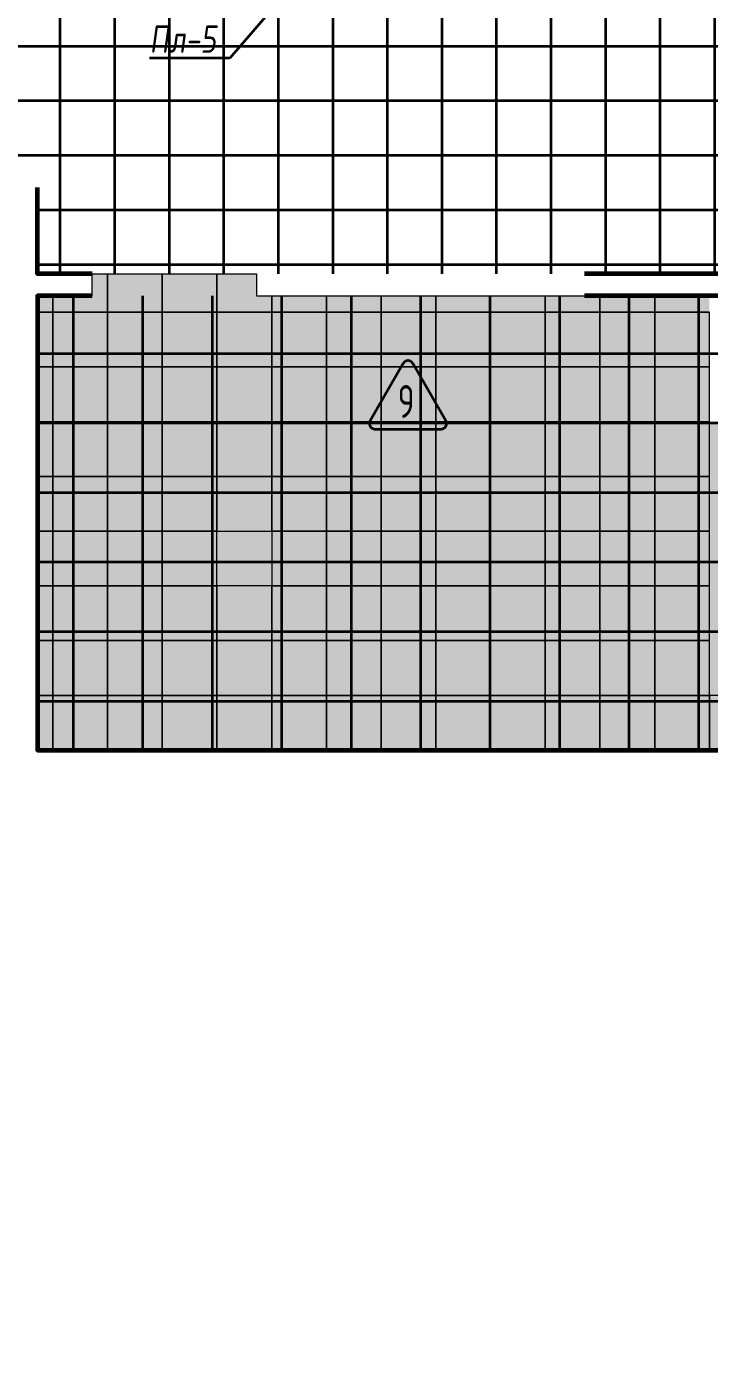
# Model space of a CAD drawing. Header units: millimetres. Extents: x -510890 to 418982, y -118257 to 141350.
# Drawn here: x 219031 to 225271, y -65192 to -53037 of the extents above; entities that cross this region are included whole.
import ezdxf
from ezdxf import colors
from ezdxf.entities.mleader import LeaderData, LeaderLine
from ezdxf.enums import TextEntityAlignment as Align
from ezdxf.math import Vec2, Vec3

# ---------------------------------------------------------------- set-up
doc = ezdxf.new("R2010")
doc.units = ezdxf.units.MM
doc.layers.add('АР_Площадь контур', color=220, linetype='Continuous', lineweight=35, plot=False)
doc.styles.add('ISOCPEUR', font='isocpeur.ttf', dxfattribs={"height": 800})
doc.styles.add('Архитект', font='isocpeur.ttf', dxfattribs={"width": 0.8, "oblique": 8})
pattern_1 = [(90, (2999.9, -126491.3), (-498.475, 0), []), (180, (2999.9, -126491.3), (-6e-14, -498.475), [])]

msp = doc.modelspace()

# ---------------------------------------------------------------- hatches: boundary and pattern name
at = {"layer": 'АР_Площадь контур', "true_color": 0x000000, "transparency": 33554687}
h = msp.add_hatch(dxfattribs=at)
h.set_pattern_fill('ANSI37', color=18, scale=157, angle=45, style=0)
h.set_pattern_definition(pattern_1)
edge = h.paths.add_edge_path()
edge.add_line((244077.8, -51325.6), (232847.5, -51325.6))
edge.add_line((232847.5, -51325.6), (232847.1, -51325.3))
edge.add_line((232847.1, -51325.3), (231827.5, -51325.9))
edge.add_line((231827.5, -51325.9), (231827.5, -51325.6))
edge.add_line((231827.5, -51325.6), (228130.5, -51325.6))
edge.add_line((228130.5, -51325.6), (228130.5, -51625.6))
edge.add_line((228130.5, -51625.6), (229827.5, -51625.6))
edge.add_line((229827.5, -51625.6), (229827.5, -51327.6))
edge.add_line((229827.5, -51327.6), (231327.5, -51326.4))
edge.add_line((231327.5, -51326.4), (231327.5, -51625.6))
edge.add_line((231327.5, -51625.6), (233347.5, -51625.6))
edge.add_line((233347.5, -51625.6), (233347.5, -51326.6))
edge.add_line((233347.5, -51326.6), (234847.5, -51326.9))
edge.add_line((234847.5, -51326.9), (234847.5, -51625.6))
edge.add_line((234847.5, -51625.6), (236420.5, -51625.6))
edge.add_line((236420.5, -51625.6), (236420.5, -51325.9))
edge.add_line((236420.5, -51325.9), (238420.5, -51325.9))
edge.add_line((238420.5, -51325.9), (238420.5, -51625.6))
edge.add_line((238420.5, -51625.6), (240695.5, -51625.6))
edge.add_line((240695.5, -51625.6), (240695.5, -52346.8))
edge.add_line((240695.5, -52346.8), (245545.5, -52346.8))
edge.add_line((245545.5, -52346.8), (245545.5, -55295.6))
edge.add_line((245545.5, -55295.6), (234847.5, -55295.6))
edge.add_line((234847.5, -55295.6), (231827.5, -55295.6))
edge.add_line((231827.5, -55295.6), (231827.5, -55495.6))
edge.add_line((231827.5, -55495.6), (232847.5, -55495.6))
edge.add_line((232847.5, -55495.6), (232847.5, -55295.7))
edge.add_line((232847.5, -55295.7), (234847.5, -55295.7))
edge.add_line((234847.5, -55295.7), (234847.5, -55495.6))
edge.add_line((234847.5, -55495.6), (237628.9, -55495.6))
edge.add_line((237628.9, -55495.6), (237628.9, -59645.6))
edge.add_line((237628.9, -59645.6), (234367.5, -59645.6))
edge.add_line((234367.5, -59645.6), (234367.5, -59845.6))
edge.add_line((234367.5, -59845.6), (236610.2, -59845.6))
edge.add_line((236610.2, -59845.6), (236610.2, -60245.6))
edge.add_arc((232355.2, -59846.1), 4273.8, 334.32163, 354.63559, ccw=False)
edge.add_arc((232355.2, -59846.1), 4273.8, 314.00768, 334.32163, ccw=False)
edge.add_line((235324.4, -62920), (232867.5, -59845.6))
edge.add_line((232867.5, -59845.6), (232867.5, -59645.6))
edge.add_line((232867.5, -59645.6), (231843.5, -59645.6))
edge.add_line((231843.5, -59645.6), (231843.5, -59845.6))
edge.add_line((231843.5, -59845.6), (232867.5, -59845.6))
edge.add_line((232867.5, -59845.6), (235319.6, -62924.6))
edge.add_arc((232355.2, -59846.1), 4273.8, 225.9994, 313.91832, ccw=False)
edge.add_arc((232355.2, -59846.1), 4273.8, 185.36441, 225.9994, ccw=False)
edge.add_line((228100.1, -60245.6), (228100.1, -59845.6))
edge.add_line((228100.1, -59845.6), (230343.5, -59845.6))
edge.add_line((230343.5, -59845.6), (230343.5, -59645.6))
edge.add_line((230343.5, -59645.6), (227390.5, -59645.6))
edge.add_line((227390.5, -59645.6), (227390.5, -55495.6))
edge.add_line((227390.5, -55495.6), (229827.5, -55495.6))
edge.add_line((229827.5, -55495.6), (229827.5, -55295.6))
edge.add_line((229827.5, -55295.6), (219130.5, -55295.6))
edge.add_line((219130.5, -55295.6), (219130.5, -52346.8))
edge.add_line((219130.5, -52346.8), (223935.5, -52346.8))
edge.add_line((223935.5, -52346.8), (223935.5, -51625.6))
edge.add_line((223935.5, -51625.6), (226130.5, -51625.6))
edge.add_line((226130.5, -51625.6), (226130.5, -51325.6))
edge.add_line((226130.5, -51325.6), (220472.9, -51325.6))
edge.add_line((220472.9, -51325.6), (220472.9, -47911))
edge.add_line((220472.9, -47911), (227259.4, -47911))
edge.add_line((227259.4, -47911), (244078.1, -47911))
edge.add_line((244078.1, -47911), (244077.8, -51325.6))
h = msp.add_hatch(dxfattribs=at)
h.set_pattern_fill('ANSI37', color=18, scale=157, angle=45, style=0)
h.set_pattern_definition(pattern_1)
h.paths.add_polyline_path([(210190.5, -65035.6), (210810.5, -65035.6), (210810.5, -71185.6), (204380.6, -71185.8), (204380.6, -65035.6), (208790.5, -65035.6), (208790.5, -64735.6), (204560.5, -64735.6), (204560.5, -62515.6), (210835.5, -62515.6), (210835.5, -62735.6), (211035.5, -62735.6), (211035.5, -51445.6), (214875.5, -51445.6), (214875.5, -52583.1), (215175.5, -52583.1), (215175.5, -52246.8), (218930.5, -52246.8), (218930.5, -52808.2), (219130.5, -52808.2), (219130.5, -54508.2), (218930.5, -54508.2), (218930.5, -55295.6), (215175.5, -55295.6), (215175.5, -54583.1), (214975.5, -54583.1), (214975.5, -64835.6), (211035.5, -64835.6), (211035.5, -64235.6), (210835.5, -64235.6), (210835.5, -64735.6), (210190.5, -64735.6)])
at = {"layer": 'АР_Площадь контур', "lineweight": 5, "ltscale": 300, "transparency": 33554687}
h = msp.add_hatch(color=252, dxfattribs=at)
h.dxf.hatch_style = 1
h.paths.add_polyline_path([(219270.5, -55645.6), (218770.5, -55645.6)], flags=17)
h.paths.add_polyline_path([(219770.5, -56145.6), (219270.5, -56145.6), (219270.5, -56645.6), (219770.5, -56645.6)])
h.paths.add_polyline_path([(220270.5, -56145.6), (219770.5, -56145.6), (219770.5, -56645.6), (220270.5, -56645.6)])
h.paths.add_polyline_path([(220270.5, -56645.6), (219770.5, -56645.6)], flags=17)
h.paths.add_polyline_path([(220770.5, -56145.6), (220270.5, -56145.6), (220270.5, -57145.6), (220770.5, -57145.6)])
h.paths.add_polyline_path([(220770.5, -57145.6), (220270.5, -57145.6), (220270.5, -57645.6), (220770.5, -57645.6)])
h.paths.add_polyline_path([(221270.5, -57145.6), (220770.5, -57145.6), (220770.5, -57645.6), (221270.5, -57645.6)])
h.paths.add_polyline_path([(221270.5, -57645.6), (220770.5, -57645.6)], flags=17)
h.paths.add_polyline_path([(221770.5, -57145.6), (221270.5, -57145.6), (221270.5, -58145.6), (221770.5, -58145.6)])
h.paths.add_polyline_path([(221770.5, -58145.6), (221270.5, -58145.6), (221270.5, -58645.6), (221770.5, -58645.6)])
h.paths.add_polyline_path([(222270.5, -58145.6), (221770.5, -58145.6), (221770.5, -58645.6), (222270.5, -58645.6)])
h.paths.add_polyline_path([(222270.5, -58645.6), (221770.5, -58645.6)], flags=17)
h.paths.add_polyline_path([(222770.5, -58145.6), (222270.5, -58145.6), (222270.5, -59145.6), (222770.5, -59145.6)])
h.paths.add_polyline_path([(222770.5, -59145.6), (222270.5, -59145.6), (222270.5, -59645.6), (222770.5, -59645.6)])
h.paths.add_polyline_path([(223770.5, -59145.6), (222770.5, -59145.6), (222770.5, -59645.6), (223770.5, -59645.6)])
h.paths.add_polyline_path([(219770.5, -55295.6), (219630.5, -55295.6), (219630.5, -55495.6), (219270.5, -55495.6), (219270.5, -56145.6), (219770.5, -56145.6)])
h.paths.add_polyline_path([(219270.5, -55495.6), (219130.5, -55495.6), (219130.5, -55645.6), (219270.5, -55645.6)])
at = {"layer": 'АР_Площадь контур', "lineweight": 5, "ltscale": 300, "true_color": 0x828487, "transparency": 33554687}
h = msp.add_hatch(color=252, dxfattribs=at)
h.dxf.hatch_style = 1
h.paths.add_polyline_path([(220270.5, -55295.6), (219770.5, -55295.6), (219770.5, -55645.6), (220270.5, -55645.6)])
at = {"layer": 'АР_Площадь контур', "lineweight": 5, "ltscale": 300, "true_color": 0xb8b9bc, "transparency": 33554687}
h = msp.add_hatch(color=9, dxfattribs=at)
h.dxf.hatch_style = 1
h.paths.add_polyline_path([(220770.5, -55295.6), (220270.5, -55295.6), (220270.5, -55645.6), (220770.5, -55645.6)])
h = msp.add_hatch(color=9, dxfattribs=at)
h.dxf.hatch_style = 1
h.paths.add_polyline_path([(221270.5, -55495.6), (221130.5, -55495.6), (221130.5, -55295.6), (220770.5, -55295.6), (220770.5, -55645.6), (221270.5, -55645.6)])
at = {"layer": 'АР_Площадь контур', "true_color": 0x000000}
h = msp.add_hatch(dxfattribs=at)
h.set_pattern_fill('ANSI37', color=18, scale=200, angle=45)
h.set_pattern_definition([(90, (143893.06, -123332.46), (-635, 0), []), (180, (143893.06, -123332.46), (0, -635), [])])
h.paths.add_polyline_path([(227270.5, -59645.6), (219130.5, -59645.6), (219130.5, -57726.7), (219130.5, -57726.7), (219130.5, -57626.7), (219130.5, -57626.7), (219130.5, -55495.6), (227270.5, -55495.6)])
at = {"layer": 'АР_Площадь контур', "lineweight": 5, "ltscale": 300, "true_color": 0xb8b9bc, "transparency": 33554687}
h = msp.add_hatch(color=9, dxfattribs=at)
h.dxf.hatch_style = 1
h.paths.add_polyline_path([(221770.5, -55495.6), (221270.5, -55495.6), (221270.5, -56145.6), (221770.5, -56145.6)])
at = {"layer": 'АР_Площадь контур', "lineweight": 5, "ltscale": 300, "transparency": 33554687}
h = msp.add_hatch(color=252, dxfattribs=at)
h.dxf.hatch_style = 1
h.paths.add_polyline_path([(222270.5, -55495.6), (221770.5, -55495.6), (221770.5, -55645.6), (222270.5, -55645.6)])
at = {"layer": 'АР_Площадь контур', "lineweight": 5, "ltscale": 300, "true_color": 0x828487, "transparency": 33554687}
h = msp.add_hatch(color=252, dxfattribs=at)
h.dxf.hatch_style = 1
h.paths.add_polyline_path([(222770.4, -55495.6), (222270.4, -55495.6), (222270.4, -55645.6), (222770.4, -55645.6)])
h = msp.add_hatch(color=252, dxfattribs=at)
h.dxf.hatch_style = 1
h.paths.add_polyline_path([(223270.4, -55495.6), (222770.4, -55495.6), (222770.4, -55645.6), (223270.4, -55645.6)])
h = msp.add_hatch(color=252, dxfattribs=at)
h.dxf.hatch_style = 1
h.paths.add_polyline_path([(223770.4, -55495.6), (223270.4, -55495.6), (223270.4, -55645.6), (223770.4, -55645.6)])
at = {"layer": 'АР_Площадь контур', "lineweight": 5, "ltscale": 300, "true_color": 0xb8b9bc, "transparency": 33554687}
h = msp.add_hatch(color=9, dxfattribs=at)
h.dxf.hatch_style = 1
h.paths.add_polyline_path([(224270.5, -55495.6), (223770.5, -55495.6), (223770.5, -55645.6), (224270.5, -55645.6)])
at = {"layer": 'АР_Площадь контур', "lineweight": 5, "ltscale": 300, "transparency": 33554687}
h = msp.add_hatch(color=252, dxfattribs=at)
h.dxf.hatch_style = 1
h.paths.add_polyline_path([(224770.5, -55495.6), (224270.5, -55495.6), (224270.5, -55645.6), (224770.5, -55645.6)])
h = msp.add_hatch(color=252, dxfattribs=at)
h.dxf.hatch_style = 1
h.paths.add_polyline_path([(225270.5, -55495.6), (224770.5, -55495.6), (224770.5, -55645.6), (225270.5, -55645.6)])
at = {"layer": 'АР_Площадь контур', "lineweight": 5, "ltscale": 300, "true_color": 0xb8b9bc, "transparency": 33554687}
h = msp.add_hatch(color=9, dxfattribs=at)
h.dxf.hatch_style = 1
h.paths.add_polyline_path([(222270.5, -59145.6), (221770.5, -59145.6), (221770.5, -59645.6), (222270.5, -59645.6)])
h.paths.add_polyline_path([(222270.5, -58645.6), (221770.5, -58645.6), (221770.5, -59145.6), (222270.5, -59145.6)])
h.paths.add_polyline_path([(221770.5, -58645.6), (221270.5, -58645.6), (221270.5, -59145.6), (221770.5, -59145.6)])
h.paths.add_polyline_path([(221270.5, -58645.6), (220770.5, -58645.6), (220770.5, -59145.6), (221270.5, -59145.6)])
h.paths.add_polyline_path([(221270.5, -58145.6), (220770.5, -58145.6), (220770.5, -58645.6), (221270.5, -58645.6)])
h.paths.add_polyline_path([(221270.5, -57645.6), (220770.5, -57645.6), (220770.5, -58145.6), (221270.5, -58145.6)])
h.paths.add_polyline_path([(220770.5, -57645.6), (220270.5, -57645.6), (220270.5, -58145.6), (220770.5, -58145.6)])
h.paths.add_polyline_path([(220270.5, -57645.6), (219770.5, -57645.6), (219770.5, -58145.6), (220270.5, -58145.6)])
h.paths.add_polyline_path([(220270.5, -57145.6), (219770.5, -57145.6), (219770.5, -57645.6), (220270.5, -57645.6)])
h.paths.add_polyline_path([(220270.5, -56645.6), (219770.5, -56645.6), (219770.5, -57145.6), (220270.5, -57145.6)])
h.paths.add_polyline_path([(219770.5, -56645.6), (219270.5, -56645.6), (219270.5, -57145.6), (219770.5, -57145.6)])
h.paths.add_polyline_path([(219130.5, -55645.6), (219130.5, -56145.6), (219270.5, -56145.6), (219270.5, -55645.6)])
h.paths.add_polyline_path([(219130.5, -56145.6), (219130.5, -56645.6), (219270.5, -56645.6), (219270.5, -56145.6)])
h.paths.add_polyline_path([(219130.5, -56645.6), (219130.5, -57145.6), (219270.5, -57145.6), (219270.5, -56645.6)])
at = {"layer": 'АР_Площадь контур', "lineweight": 5, "ltscale": 300, "true_color": 0x828487, "transparency": 33554687}
h = msp.add_hatch(color=252, dxfattribs=at)
h.dxf.hatch_style = 1
h.paths.add_polyline_path([(220270.5, -55645.6), (219770.5, -55645.6), (219770.5, -56145.6), (220270.5, -56145.6)])
h = msp.add_hatch(color=252, dxfattribs=at)
h.dxf.hatch_style = 1
h.paths.add_polyline_path([(220770.5, -55645.6), (220270.5, -55645.6), (220270.5, -56145.6), (220770.5, -56145.6)])
h = msp.add_hatch(color=252, dxfattribs=at)
h.dxf.hatch_style = 1
h.paths.add_polyline_path([(221270.5, -55645.6), (220770.5, -55645.6), (220770.5, -56145.6), (221270.5, -56145.6)])
at = {"layer": 'АР_Площадь контур', "lineweight": 5, "ltscale": 300, "transparency": 33554687}
h = msp.add_hatch(color=252, dxfattribs=at)
h.dxf.hatch_style = 1
h.paths.add_polyline_path([(222270.5, -55645.6), (221770.5, -55645.6), (221770.5, -56145.6), (222270.5, -56145.6)])
h = msp.add_hatch(color=252, dxfattribs=at)
h.dxf.hatch_style = 1
h.paths.add_polyline_path([(222770.5, -55645.6), (222270.5, -55645.6), (222270.5, -56145.6), (222770.5, -56145.6)])
h = msp.add_hatch(color=252, dxfattribs=at)
h.dxf.hatch_style = 1
h.paths.add_polyline_path([(223270.5, -55645.6), (222770.5, -55645.6), (222770.5, -56145.6), (223270.5, -56145.6)])
at = {"layer": 'АР_Площадь контур', "lineweight": 5, "ltscale": 300, "true_color": 0x828487, "transparency": 33554687}
h = msp.add_hatch(color=252, dxfattribs=at)
h.dxf.hatch_style = 1
h.paths.add_polyline_path([(223770.4, -55645.6), (223270.4, -55645.6), (223270.4, -56145.6), (223770.4, -56145.6)])
at = {"layer": 'АР_Площадь контур', "lineweight": 5, "ltscale": 300, "true_color": 0xb8b9bc, "transparency": 33554687}
h = msp.add_hatch(color=9, dxfattribs=at)
h.dxf.hatch_style = 1
h.paths.add_polyline_path([(224270.5, -55645.6), (223770.5, -55645.6), (223770.5, -56145.6), (224270.5, -56145.6)])
h = msp.add_hatch(color=9, dxfattribs=at)
h.dxf.hatch_style = 1
h.paths.add_polyline_path([(224770.5, -55645.6), (224270.5, -55645.6), (224270.5, -56145.6), (224770.5, -56145.6)])
h = msp.add_hatch(color=9, dxfattribs=at)
h.dxf.hatch_style = 1
h.paths.add_polyline_path([(227270.5, -58645.6), (226770.5, -58645.6), (226770.5, -59145.6), (227270.5, -59145.6)])
h.paths.add_polyline_path([(227270.5, -58145.6), (226770.5, -58145.6), (226770.5, -58645.6), (227270.5, -58645.6)])
h.paths.add_polyline_path([(227270.5, -57645.6), (226770.5, -57645.6), (226770.5, -58145.6), (227270.5, -58145.6)])
h.paths.add_polyline_path([(226770.5, -57645.6), (226270.5, -57645.6), (226270.5, -58145.6), (226770.5, -58145.6)])
h.paths.add_polyline_path([(226270.5, -57645.6), (225770.5, -57645.6), (225770.5, -58145.6), (226270.5, -58145.6)])
h.paths.add_polyline_path([(226270.5, -57145.6), (225770.5, -57145.6), (225770.5, -57645.6), (226270.5, -57645.6)])
h.paths.add_polyline_path([(226270.5, -56645.6), (225770.5, -56645.6), (225770.5, -57145.6), (226270.5, -57145.6)])
h.paths.add_polyline_path([(225770.5, -56645.6), (225270.5, -56645.6), (225270.5, -57145.6), (225770.5, -57145.6)])
h.paths.add_polyline_path([(225270.5, -56645.6), (224770.5, -56645.6), (224770.5, -57145.6), (225270.5, -57145.6)])
h.paths.add_polyline_path([(225270.5, -56145.6), (224770.5, -56145.6), (224770.5, -56645.6), (225270.5, -56645.6)])
h.paths.add_polyline_path([(225270.5, -55645.6), (224770.5, -55645.6), (224770.5, -56145.6), (225270.5, -56145.6)])
at = {"layer": 'АР_Площадь контур', "lineweight": 5, "ltscale": 300, "true_color": 0x828487, "transparency": 33554687}
h = msp.add_hatch(color=252, dxfattribs=at)
h.dxf.hatch_style = 1
h.paths.add_polyline_path([(221270.5, -56145.6), (220770.5, -56145.6), (220770.5, -56645.6), (221270.5, -56645.6)])
at = {"layer": 'АР_Площадь контур', "lineweight": 5, "ltscale": 300, "true_color": 0xb8b9bc, "transparency": 33554687}
h = msp.add_hatch(color=9, dxfattribs=at)
h.dxf.hatch_style = 1
h.paths.add_polyline_path([(221770.5, -56145.6), (221270.5, -56145.6), (221270.5, -56645.6), (221770.5, -56645.6)])
h = msp.add_hatch(color=9, dxfattribs=at)
h.dxf.hatch_style = 1
h.paths.add_polyline_path([(222270.5, -56145.6), (221770.5, -56145.6), (221770.5, -56645.6), (222270.5, -56645.6)])
h = msp.add_hatch(color=9, dxfattribs=at)
h.dxf.hatch_style = 1
h.paths.add_polyline_path([(222770.5, -56145.6), (222270.5, -56145.6), (222270.5, -57145.6), (222770.5, -57145.6)])
at = {"layer": 'АР_Площадь контур', "lineweight": 5, "ltscale": 300, "transparency": 33554687}
h = msp.add_hatch(color=252, dxfattribs=at)
h.dxf.hatch_style = 1
h.paths.add_polyline_path([(223270.5, -56145.6), (222770.5, -56145.6), (222770.5, -56645.6), (223270.5, -56645.6)])
at = {"layer": 'АР_Площадь контур', "lineweight": 5, "ltscale": 300, "true_color": 0x828487, "transparency": 33554687}
h = msp.add_hatch(color=252, dxfattribs=at)
h.dxf.hatch_style = 1
h.paths.add_polyline_path([(223770.4, -56145.6), (223270.4, -56145.6), (223270.4, -56645.6), (223770.4, -56645.6)])
h = msp.add_hatch(color=252, dxfattribs=at)
h.dxf.hatch_style = 1
h.paths.add_polyline_path([(224270.4, -56145.6), (223770.4, -56145.6), (223770.4, -56645.6), (224270.4, -56645.6)])
h = msp.add_hatch(color=252, dxfattribs=at)
h.dxf.hatch_style = 1
h.paths.add_polyline_path([(224770.4, -56145.6), (224270.4, -56145.6), (224270.4, -56645.6), (224770.4, -56645.6)])
h = msp.add_hatch(color=252, dxfattribs=at)
h.dxf.hatch_style = 1
h.paths.add_polyline_path([(221270.5, -56645.6), (220770.5, -56645.6), (220770.5, -57145.6), (221270.5, -57145.6)])
h = msp.add_hatch(color=252, dxfattribs=at)
h.dxf.hatch_style = 1
h.paths.add_polyline_path([(221770.5, -56645.6), (221270.5, -56645.6), (221270.5, -57145.6), (221770.5, -57145.6)])
h = msp.add_hatch(color=252, dxfattribs=at)
h.dxf.hatch_style = 1
h.paths.add_polyline_path([(222270.5, -56645.6), (221770.5, -56645.6), (221770.5, -57145.6), (222270.5, -57145.6)])
at = {"layer": 'АР_Площадь контур', "lineweight": 5, "ltscale": 300, "transparency": 33554687}
h = msp.add_hatch(color=252, dxfattribs=at)
h.dxf.hatch_style = 1
h.paths.add_polyline_path([(223270.5, -56645.6), (222770.5, -56645.6), (222770.5, -57145.6), (223270.5, -57145.6)])
h = msp.add_hatch(color=252, dxfattribs=at)
h.dxf.hatch_style = 1
h.paths.add_polyline_path([(223770.5, -56645.6), (223270.5, -56645.6), (223270.5, -57145.6), (223770.5, -57145.6)])
h = msp.add_hatch(color=252, dxfattribs=at)
h.dxf.hatch_style = 1
h.paths.add_polyline_path([(224270.5, -56645.6), (223770.5, -56645.6), (223770.5, -57145.6), (224270.5, -57145.6)])
at = {"layer": 'АР_Площадь контур', "lineweight": 5, "ltscale": 300, "true_color": 0x828487, "transparency": 33554687}
h = msp.add_hatch(color=252, dxfattribs=at)
h.dxf.hatch_style = 1
h.paths.add_polyline_path([(224770.4, -56645.6), (224270.4, -56645.6), (224270.4, -57145.6), (224770.4, -57145.6)])
at = {"layer": 'АР_Площадь контур', "lineweight": 5, "ltscale": 300, "transparency": 33554687}
h = msp.add_hatch(color=252, dxfattribs=at)
h.dxf.hatch_style = 1
h.paths.add_polyline_path([(217770.5, -57145.6), (217270.5, -57145.6)], flags=17)
h.paths.add_polyline_path([(218770.5, -58145.6), (218270.5, -58145.6)], flags=17)
h.paths.add_polyline_path([(219770.5, -58645.6), (219270.5, -58645.6), (219270.5, -59145.6), (219770.5, -59145.6)])
h.paths.add_polyline_path([(219770.5, -59145.6), (219270.5, -59145.6)], flags=17)
h.paths.add_polyline_path([(220270.5, -58645.6), (219770.5, -58645.6), (219770.5, -59645.6), (220270.5, -59645.6)])
h.paths.add_polyline_path([(220770.5, -60145.6), (220270.5, -60145.6)], flags=17)
h.paths.add_polyline_path([(219130.5, -57645.6), (219130.5, -58645.6), (219270.5, -58645.6), (219270.5, -57645.6)])
h.paths.add_polyline_path([(219130.5, -58645.6), (219130.5, -59145.6), (219270.5, -59145.6), (219270.5, -58645.6)])
at = {"layer": 'АР_Площадь контур', "lineweight": 5, "ltscale": 300, "true_color": 0x828487, "transparency": 33554687}
h = msp.add_hatch(color=252, dxfattribs=at)
h.dxf.hatch_style = 1
h.paths.add_polyline_path([(219270.5, -57645.6), (218770.5, -57645.6)])
h.paths.add_polyline_path([(219770.5, -57145.6), (219270.5, -57145.6), (219270.5, -58145.6), (219770.5, -58145.6)])
h.paths.add_polyline_path([(219770.5, -58145.6), (219270.5, -58145.6), (219270.5, -58645.6), (219770.5, -58645.6)])
h.paths.add_polyline_path([(220770.5, -58145.6), (219770.5, -58145.6), (219770.5, -58645.6), (220770.5, -58645.6)])
h.paths.add_polyline_path([(220270.5, -58645.6), (220270.5, -59145.6)], flags=17)
h.paths.add_polyline_path([(220770.5, -58698.1), (220770.5, -58645.6), (220434.4, -58645.6), (220270.5, -58645.6), (220270.5, -59145.6), (220770.5, -59145.6)])
h.paths.add_polyline_path([(220770.5, -59145.6), (220270.5, -59145.6), (220270.5, -59645.6), (220770.5, -59645.6)])
h.paths.add_polyline_path([(221770.5, -59145.6), (220770.5, -59145.6), (220770.5, -59645.6), (221770.5, -59645.6)])
h.paths.add_polyline_path([(219130.5, -57145.6), (219130.5, -57645.6), (219270.5, -57645.6), (219270.5, -57145.6)])
h = msp.add_hatch(color=252, dxfattribs=at)
h.dxf.hatch_style = 1
h.paths.add_polyline_path([(222270.5, -57145.6), (221770.5, -57145.6), (221770.5, -57645.6), (222270.5, -57645.6)])
at = {"layer": 'АР_Площадь контур', "lineweight": 5, "ltscale": 300, "true_color": 0xb8b9bc, "transparency": 33554687}
h = msp.add_hatch(color=9, dxfattribs=at)
h.dxf.hatch_style = 1
h.paths.add_polyline_path([(222770.5, -57145.6), (222270.5, -57145.6), (222270.5, -57645.6), (222770.5, -57645.6)])
h = msp.add_hatch(color=9, dxfattribs=at)
h.dxf.hatch_style = 1
h.paths.add_polyline_path([(223270.5, -57145.6), (222770.5, -57145.6), (222770.5, -57645.6), (223270.5, -57645.6)])
h = msp.add_hatch(color=9, dxfattribs=at)
h.dxf.hatch_style = 1
h.paths.add_polyline_path([(223770.5, -57145.6), (223270.5, -57145.6), (223270.5, -58145.6), (223770.5, -58145.6)])
at = {"layer": 'АР_Площадь контур', "lineweight": 5, "ltscale": 300, "transparency": 33554687}
h = msp.add_hatch(color=252, dxfattribs=at)
h.dxf.hatch_style = 1
h.paths.add_polyline_path([(223770.5, -57145.6), (223270.5, -57145.6)], flags=17)
h.paths.add_polyline_path([(224770.5, -58145.6), (224270.5, -58145.6)], flags=17)
h.paths.add_polyline_path([(225270.5, -57645.6), (224770.5, -57645.6), (224770.5, -58645.6), (225270.5, -58645.6)])
h.paths.add_polyline_path([(225270.5, -58645.6), (224770.5, -58645.6), (224770.5, -59145.6), (225270.5, -59145.6)])
h.paths.add_polyline_path([(225770.5, -58645.6), (225270.5, -58645.6), (225270.5, -59145.6), (225770.5, -59145.6)])
h.paths.add_polyline_path([(225770.5, -59145.6), (225270.5, -59145.6)], flags=17)
h.paths.add_polyline_path([(226270.5, -58645.6), (225770.5, -58645.6), (225770.5, -59645.6), (226270.5, -59645.6)])
h.paths.add_polyline_path([(226770.5, -60145.6), (226270.5, -60145.6)], flags=17)
h = msp.add_hatch(color=252, dxfattribs=at)
h.dxf.hatch_style = 1
h.paths.add_polyline_path([(224270.5, -57145.6), (223770.5, -57145.6), (223770.5, -57645.6), (224270.5, -57645.6)])
at = {"layer": 'АР_Площадь контур', "lineweight": 5, "ltscale": 300, "true_color": 0x828487, "transparency": 33554687}
h = msp.add_hatch(color=252, dxfattribs=at)
h.dxf.hatch_style = 1
h.paths.add_polyline_path([(224770.4, -57145.6), (224270.4, -57145.6), (224270.4, -57645.6), (224770.4, -57645.6)])
h = msp.add_hatch(color=252, dxfattribs=at)
h.dxf.hatch_style = 1
h.paths.add_polyline_path([(225270.5, -57645.6), (224770.5, -57645.6)])
h.paths.add_polyline_path([(225770.5, -57145.6), (225270.5, -57145.6), (225270.5, -58145.6), (225770.5, -58145.6)])
h.paths.add_polyline_path([(225770.5, -58145.6), (225270.5, -58145.6), (225270.5, -58645.6), (225770.5, -58645.6)])
h.paths.add_polyline_path([(226770.5, -58145.6), (225770.5, -58145.6), (225770.5, -58645.6), (226770.5, -58645.6)])
h.paths.add_polyline_path([(225270.5, -57145.6), (224770.5, -57145.6), (224770.5, -57645.6), (225270.5, -57645.6)])
h.paths.add_polyline_path([(226270.5, -58645.6), (226270.5, -59145.6)], flags=17)
h.paths.add_polyline_path([(226770.5, -58698.1), (226770.5, -58645.6), (226434.4, -58645.6), (226270.5, -58645.6), (226270.5, -59145.6), (226770.5, -59145.6)])
h.paths.add_polyline_path([(226770.5, -59145.6), (226270.5, -59145.6), (226270.5, -59645.6), (226770.5, -59645.6)])
h.paths.add_polyline_path([(227270.5, -59645.6), (227270.5, -59145.6), (226770.5, -59145.6), (226770.5, -59645.6)])
h = msp.add_hatch(color=252, dxfattribs=at)
h.dxf.hatch_style = 1
h.paths.add_polyline_path([(222270.5, -57645.6), (221770.5, -57645.6), (221770.5, -58145.6), (222270.5, -58145.6)])
h = msp.add_hatch(color=252, dxfattribs=at)
h.dxf.hatch_style = 1
h.paths.add_polyline_path([(222770.5, -57645.6), (222270.5, -57645.6), (222270.5, -58145.6), (222770.5, -58145.6)])
h = msp.add_hatch(color=252, dxfattribs=at)
h.dxf.hatch_style = 1
h.paths.add_polyline_path([(223270.5, -57645.6), (222770.5, -57645.6), (222770.5, -58145.6), (223270.5, -58145.6)])
at = {"layer": 'АР_Площадь контур', "lineweight": 5, "ltscale": 300, "transparency": 33554687}
h = msp.add_hatch(color=252, dxfattribs=at)
h.dxf.hatch_style = 1
h.paths.add_polyline_path([(224270.5, -57645.6), (223770.5, -57645.6), (223770.5, -58145.6), (224270.5, -58145.6)])
h = msp.add_hatch(color=252, dxfattribs=at)
h.dxf.hatch_style = 1
h.paths.add_polyline_path([(224770.5, -57645.6), (224270.5, -57645.6), (224270.5, -58145.6), (224770.5, -58145.6)])
at = {"layer": 'АР_Площадь контур', "lineweight": 5, "ltscale": 300, "true_color": 0x828487, "transparency": 33554687}
h = msp.add_hatch(color=252, dxfattribs=at)
h.dxf.hatch_style = 1
h.paths.add_polyline_path([(223270.5, -58145.6), (222770.5, -58145.6), (222770.5, -58645.6), (223270.5, -58645.6)])
at = {"layer": 'АР_Площадь контур', "lineweight": 5, "ltscale": 300, "true_color": 0xb8b9bc, "transparency": 33554687}
h = msp.add_hatch(color=9, dxfattribs=at)
h.dxf.hatch_style = 1
h.paths.add_polyline_path([(223770.5, -58145.6), (223270.5, -58145.6), (223270.5, -58645.6), (223770.5, -58645.6)])
h = msp.add_hatch(color=9, dxfattribs=at)
h.dxf.hatch_style = 1
h.paths.add_polyline_path([(224270.5, -58145.6), (223770.5, -58145.6), (223770.5, -58645.6), (224270.5, -58645.6)])
h = msp.add_hatch(color=9, dxfattribs=at)
h.dxf.hatch_style = 1
h.paths.add_polyline_path([(224770.5, -58145.6), (224270.5, -58145.6), (224270.5, -59145.6), (224770.5, -59145.6)])
at = {"layer": 'АР_Площадь контур', "lineweight": 5, "ltscale": 300, "true_color": 0x828487, "transparency": 33554687}
h = msp.add_hatch(color=252, dxfattribs=at)
h.dxf.hatch_style = 1
h.paths.add_polyline_path([(223270.5, -58645.6), (222770.5, -58645.6), (222770.5, -59145.6), (223270.5, -59145.6)])
h = msp.add_hatch(color=252, dxfattribs=at)
h.dxf.hatch_style = 1
h.paths.add_polyline_path([(223770.5, -58645.6), (223270.5, -58645.6), (223270.5, -59145.6), (223770.5, -59145.6)])
h = msp.add_hatch(color=252, dxfattribs=at)
h.dxf.hatch_style = 1
h.paths.add_polyline_path([(224270.5, -58645.6), (223770.5, -58645.6), (223770.5, -59145.6), (224270.5, -59145.6)])
at = {"layer": 'АР_Площадь контур', "lineweight": 5, "ltscale": 300, "true_color": 0xc7c8ca, "transparency": 33554687}
h = msp.add_hatch(color=9, dxfattribs=at)
h.dxf.hatch_style = 1
h.paths.add_polyline_path([(219130.5, -59145.6), (219130.5, -59645.6), (219170.2, -59645.6), (219770.5, -59645.6), (219770.5, -59145.6)])
at = {"layer": 'АР_Площадь контур', "lineweight": 5, "ltscale": 300, "true_color": 0x828487, "transparency": 33554687}
h = msp.add_hatch(color=252, dxfattribs=at)
h.dxf.hatch_style = 1
h.paths.add_polyline_path([(224270.5, -59145.6), (223770.5, -59145.6), (223770.5, -59645.6), (224270.5, -59645.6)])
at = {"layer": 'АР_Площадь контур', "lineweight": 5, "ltscale": 300, "true_color": 0xb8b9bc, "transparency": 33554687}
h = msp.add_hatch(color=9, dxfattribs=at)
h.dxf.hatch_style = 1
h.paths.add_polyline_path([(224770.5, -59145.6), (224270.5, -59145.6), (224270.5, -59645.6), (224770.5, -59645.6)])
at = {"layer": 'АР_Площадь контур', "lineweight": 5, "ltscale": 300, "true_color": 0xc7c8ca, "transparency": 33554687}
h = msp.add_hatch(color=9, dxfattribs=at)
h.dxf.hatch_style = 1
h.paths.add_polyline_path([(224770.3, -59645.5), (225170.2, -59645.6), (225770.5, -59645.6), (225770.5, -59145.6), (224770.5, -59145.6), (224770.5, -59296.9)])

# ---------------------------------------------------------------- linework, layer by layer
at = {"layer": 'АР_Площадь контур', "lineweight": 60}
for points in [[(219630.5, -55295.6), (219130.5, -55295.6), (219130.5, -54508.2)], [(219630.5, -55495.6), (219130.5, -55495.6), (219130.5, -59645.6), (227270.5, -59645.6), (227270.5, -55495.6), (224130.5, -55495.6)]]:
    msp.add_lwpolyline(points, dxfattribs=at)
at = {"layer": 'АР_Площадь контур', "lineweight": 5, "ltscale": 300}
msp.add_lwpolyline([(227270.5, -59645.6), (219130.5, -59645.6), (219130.5, -55495.6), (219630.5, -55495.6), (219630.5, -55295.6), (221130.5, -55295.6), (221130.5, -55495.6), (227270.5, -55495.6)], close=True, dxfattribs=at)
for points in [[(219770.5, -55645.6), (219770.5, -55295.6)], [(219770.5, -55295.6), (219770.5, -55645.6), (220270.5, -55645.6)], [(220270.5, -55645.6), (220270.5, -55295.6)], [(220270.5, -55295.6), (220270.5, -55645.6), (220770.5, -55645.6)], [(220770.5, -55645.6), (220770.5, -55295.6)], [(220770.5, -55295.6), (220770.5, -55645.6), (221270.5, -55645.6)], [(219270.5, -55645.6), (219270.5, -55495.6)], [(219270.5, -55495.6), (219270.5, -55645.6), (219770.5, -55645.6)], [(221270.5, -55645.6), (221270.5, -55495.6)], [(221270.5, -55495.6), (221270.5, -55645.6), (221770.5, -55645.6)], [(221770.5, -55645.6), (221770.5, -55495.6)], [(221770.5, -55495.6), (221770.5, -55645.6), (222270.5, -55645.6)], [(222270.5, -55645.6), (222270.5, -55495.6)], [(222270.5, -55495.6), (222270.5, -55645.6), (222770.5, -55645.6)], [(222770.5, -55645.6), (222770.5, -55495.6)], [(222770.5, -55495.6), (222770.5, -55645.6), (223270.5, -55645.6)], [(223270.5, -55645.6), (223270.5, -55495.6)], [(223270.5, -55495.6), (223270.5, -55645.6), (223770.5, -55645.6)], [(223770.5, -55645.6), (223770.5, -55495.6)], [(223770.5, -55495.6), (223770.5, -55645.6), (224270.5, -55645.6)], [(224270.5, -55645.6), (224270.5, -55495.6)], [(224270.5, -55495.6), (224270.5, -55645.6), (224770.5, -55645.6)], [(224770.5, -55645.6), (224770.5, -55495.6)], [(224770.5, -55495.6), (224770.5, -55645.6), (225270.5, -55645.6)], [(219270.5, -56145.6), (219270.5, -55645.6), (219130.5, -55645.6)], [(219130.5, -55645.6), (219270.5, -55645.6)], [(219770.5, -56145.6), (219770.5, -55645.6), (219270.5, -55645.6), (219270.5, -56145.6), (219770.5, -56145.6)], [(220270.5, -56145.6), (220270.5, -55645.6), (219770.5, -55645.6), (219770.5, -56145.6), (220270.5, -56145.6)], [(220770.5, -56145.6), (220770.5, -55645.6), (220270.5, -55645.6), (220270.5, -56145.6), (220770.5, -56145.6)], [(221270.5, -56145.6), (221270.5, -55645.6), (220770.5, -55645.6), (220770.5, -56145.6), (221270.5, -56145.6)], [(221770.5, -56145.6), (221770.5, -55645.6), (221270.5, -55645.6), (221270.5, -56145.6), (221770.5, -56145.6)], [(222270.5, -56145.6), (222270.5, -55645.6), (221770.5, -55645.6), (221770.5, -56145.6), (222270.5, -56145.6)], [(222770.5, -56145.6), (222770.5, -55645.6), (222270.5, -55645.6), (222270.5, -56145.6), (222770.5, -56145.6)], [(223270.5, -56145.6), (223270.5, -55645.6), (222770.5, -55645.6), (222770.5, -56145.6), (223270.5, -56145.6)], [(223770.5, -56145.6), (223770.5, -55645.6), (223270.5, -55645.6), (223270.5, -56145.6), (223770.5, -56145.6)], [(224270.5, -56145.6), (224270.5, -55645.6), (223770.5, -55645.6), (223770.5, -56145.6), (224270.5, -56145.6)], [(224770.5, -56145.6), (224770.5, -55645.6), (224270.5, -55645.6), (224270.5, -56145.6), (224770.5, -56145.6)], [(225270.5, -56145.6), (225270.5, -55645.6), (224770.5, -55645.6), (224770.5, -56145.6), (225270.5, -56145.6)], [(219270.5, -56645.6), (219270.5, -56145.6), (219130.5, -56145.6)], [(219130.5, -56145.6), (219270.5, -56145.6)], [(219770.5, -56645.6), (219770.5, -56145.6), (219270.5, -56145.6), (219270.5, -56645.6), (219770.5, -56645.6)], [(220270.5, -56645.6), (220270.5, -56145.6), (219770.5, -56145.6), (219770.5, -56645.6), (220270.5, -56645.6)], [(220770.5, -56645.6), (220770.5, -56145.6), (220270.5, -56145.6), (220270.5, -56645.6), (220770.5, -56645.6)], [(221270.5, -56645.6), (221270.5, -56145.6), (220770.5, -56145.6), (220770.5, -56645.6), (221270.5, -56645.6)], [(221770.5, -56645.6), (221770.5, -56145.6), (221270.5, -56145.6), (221270.5, -56645.6), (221770.5, -56645.6)], [(222270.5, -56645.6), (222270.5, -56145.6), (221770.5, -56145.6), (221770.5, -56645.6), (222270.5, -56645.6)], [(222770.5, -56645.6), (222770.5, -56145.6), (222270.5, -56145.6), (222270.5, -56645.6), (222770.5, -56645.6)], [(223270.5, -56645.6), (223270.5, -56145.6), (222770.5, -56145.6), (222770.5, -56645.6), (223270.5, -56645.6)], [(223770.5, -56645.6), (223770.5, -56145.6), (223270.5, -56145.6), (223270.5, -56645.6), (223770.5, -56645.6)], [(224270.5, -56645.6), (224270.5, -56145.6), (223770.5, -56145.6), (223770.5, -56645.6), (224270.5, -56645.6)], [(224770.5, -56645.6), (224770.5, -56145.6), (224270.5, -56145.6), (224270.5, -56645.6), (224770.5, -56645.6)], [(225270.5, -56645.6), (225270.5, -56145.6), (224770.5, -56145.6), (224770.5, -56645.6), (225270.5, -56645.6)], [(219270.5, -57145.6), (219270.5, -56645.6), (219130.5, -56645.6)], [(219130.5, -56645.6), (219270.5, -56645.6)], [(219770.5, -57145.6), (219770.5, -56645.6), (219270.5, -56645.6), (219270.5, -57145.6), (219770.5, -57145.6)], [(220270.5, -57145.6), (220270.5, -56645.6), (219770.5, -56645.6), (219770.5, -57145.6), (220270.5, -57145.6)], [(220770.5, -57145.6), (220770.5, -56645.6), (220270.5, -56645.6), (220270.5, -57145.6), (220770.5, -57145.6)], [(221270.5, -57145.6), (221270.5, -56645.6), (220770.5, -56645.6), (220770.5, -57145.6), (221270.5, -57145.6)], [(221770.5, -57145.6), (221770.5, -56645.6), (221270.5, -56645.6), (221270.5, -57145.6), (221770.5, -57145.6)], [(222270.5, -57145.6), (222270.5, -56645.6), (221770.5, -56645.6), (221770.5, -57145.6), (222270.5, -57145.6)], [(222770.5, -57145.6), (222770.5, -56645.6), (222270.5, -56645.6), (222270.5, -57145.6), (222770.5, -57145.6)], [(223270.5, -57145.6), (223270.5, -56645.6), (222770.5, -56645.6), (222770.5, -57145.6), (223270.5, -57145.6)], [(223770.5, -57145.6), (223770.5, -56645.6), (223270.5, -56645.6), (223270.5, -57145.6), (223770.5, -57145.6)], [(224270.5, -57145.6), (224270.5, -56645.6), (223770.5, -56645.6), (223770.5, -57145.6), (224270.5, -57145.6)], [(224770.5, -57145.6), (224770.5, -56645.6), (224270.5, -56645.6), (224270.5, -57145.6), (224770.5, -57145.6)], [(225270.5, -57145.6), (225270.5, -56645.6), (224770.5, -56645.6), (224770.5, -57145.6), (225270.5, -57145.6)], [(219270.5, -57645.6), (219270.5, -57145.6), (219130.5, -57145.6)], [(219130.5, -57145.6), (219270.5, -57145.6)], [(219770.5, -57645.6), (219770.5, -57145.6), (219270.5, -57145.6), (219270.5, -57645.6), (219770.5, -57645.6)], [(220270.5, -57645.6), (220270.5, -57145.6), (219770.5, -57145.6), (219770.5, -57645.6), (220270.5, -57645.6)], [(220770.5, -57645.6), (220770.5, -57145.6), (220270.5, -57145.6), (220270.5, -57645.6), (220770.5, -57645.6)], [(221270.5, -57645.6), (221270.5, -57145.6), (220770.5, -57145.6), (220770.5, -57645.6), (221270.5, -57645.6)], [(221770.5, -57645.6), (221770.5, -57145.6), (221270.5, -57145.6), (221270.5, -57645.6), (221770.5, -57645.6)], [(222270.5, -57645.6), (222270.5, -57145.6), (221770.5, -57145.6), (221770.5, -57645.6), (222270.5, -57645.6)], [(222770.5, -57645.6), (222770.5, -57145.6), (222270.5, -57145.6), (222270.5, -57645.6), (222770.5, -57645.6)], [(223270.5, -57645.6), (223270.5, -57145.6), (222770.5, -57145.6), (222770.5, -57645.6), (223270.5, -57645.6)], [(223770.5, -57645.6), (223770.5, -57145.6), (223270.5, -57145.6), (223270.5, -57645.6), (223770.5, -57645.6)], [(224270.5, -57645.6), (224270.5, -57145.6), (223770.5, -57145.6), (223770.5, -57645.6), (224270.5, -57645.6)], [(224770.5, -57645.6), (224770.5, -57145.6), (224270.5, -57145.6), (224270.5, -57645.6), (224770.5, -57645.6)], [(225270.5, -57645.6), (225270.5, -57145.6), (224770.5, -57145.6), (224770.5, -57645.6), (225270.5, -57645.6)], [(219270.5, -58145.6), (219270.5, -57645.6), (219130.5, -57645.6)], [(219130.5, -57645.6), (219270.5, -57645.6)], [(219770.5, -58145.6), (219770.5, -57645.6), (219270.5, -57645.6), (219270.5, -58145.6), (219770.5, -58145.6)], [(220270.5, -58145.6), (220270.5, -57645.6), (219770.5, -57645.6), (219770.5, -58145.6), (220270.5, -58145.6)], [(220770.5, -58145.6), (220770.5, -57645.6), (220270.5, -57645.6), (220270.5, -58145.6), (220770.5, -58145.6)], [(221770.5, -58145.6), (221770.5, -57645.6), (221270.5, -57645.6), (221270.5, -58145.6), (221770.5, -58145.6)], [(222270.5, -58145.6), (222270.5, -57645.6), (221770.5, -57645.6), (221770.5, -58145.6), (222270.5, -58145.6)], [(222770.5, -58145.6), (222770.5, -57645.6), (222270.5, -57645.6), (222270.5, -58145.6), (222770.5, -58145.6)], [(223270.5, -58145.6), (223270.5, -57645.6), (222770.5, -57645.6), (222770.5, -58145.6), (223270.5, -58145.6)], [(223770.5, -58145.6), (223770.5, -57645.6), (223270.5, -57645.6), (223270.5, -58145.6), (223770.5, -58145.6)], [(224270.5, -58145.6), (224270.5, -57645.6), (223770.5, -57645.6), (223770.5, -58145.6), (224270.5, -58145.6)], [(224770.5, -58145.6), (224770.5, -57645.6), (224270.5, -57645.6), (224270.5, -58145.6), (224770.5, -58145.6)], [(225270.5, -58145.6), (225270.5, -57645.6), (224770.5, -57645.6), (224770.5, -58145.6), (225270.5, -58145.6)], [(219270.5, -58645.6), (219270.5, -58145.6), (219130.5, -58145.6)], [(219130.5, -58145.6), (219270.5, -58145.6)], [(219770.5, -58645.6), (219770.5, -58145.6), (219270.5, -58145.6), (219270.5, -58645.6), (219770.5, -58645.6)], [(220270.5, -58645.6), (220270.5, -58145.6), (219770.5, -58145.6), (219770.5, -58645.6), (220270.5, -58645.6)], [(220770.5, -58645.6), (220770.5, -58145.6), (220270.5, -58145.6), (220270.5, -58645.6), (220770.5, -58645.6)], [(221270.5, -58645.6), (221270.5, -58145.6), (220770.5, -58145.6), (220770.5, -58645.6), (221270.5, -58645.6)], [(221770.5, -58645.6), (221770.5, -58145.6), (221270.5, -58145.6), (221270.5, -58645.6), (221770.5, -58645.6)], [(222270.5, -58645.6), (222270.5, -58145.6), (221770.5, -58145.6), (221770.5, -58645.6), (222270.5, -58645.6)], [(222770.5, -58645.6), (222770.5, -58145.6), (222270.5, -58145.6), (222270.5, -58645.6), (222770.5, -58645.6)], [(223270.5, -58645.6), (223270.5, -58145.6), (222770.5, -58145.6), (222770.5, -58645.6), (223270.5, -58645.6)], [(223770.5, -58645.6), (223770.5, -58145.6), (223270.5, -58145.6), (223270.5, -58645.6), (223770.5, -58645.6)], [(224270.5, -58645.6), (224270.5, -58145.6), (223770.5, -58145.6), (223770.5, -58645.6), (224270.5, -58645.6)], [(224770.5, -58645.6), (224770.5, -58145.6), (224270.5, -58145.6), (224270.5, -58645.6), (224770.5, -58645.6)], [(225270.5, -58645.6), (225270.5, -58145.6), (224770.5, -58145.6), (224770.5, -58645.6), (225270.5, -58645.6)], [(219270.5, -59145.6), (219270.5, -58645.6), (219130.5, -58645.6)], [(219130.5, -58645.6), (219270.5, -58645.6)], [(219770.5, -59145.6), (219770.5, -58645.6), (219270.5, -58645.6), (219270.5, -59145.6), (219770.5, -59145.6)], [(220270.5, -59145.6), (220270.5, -58645.6), (219770.5, -58645.6), (219770.5, -59145.6), (220270.5, -59145.6)], [(220770.5, -59145.6), (220770.5, -58645.6), (220270.5, -58645.6), (220270.5, -59145.6), (220770.5, -59145.6)], [(221270.5, -59145.6), (221270.5, -58645.6), (220770.5, -58645.6), (220770.5, -59145.6), (221270.5, -59145.6)], [(221770.5, -59145.6), (221770.5, -58645.6), (221270.5, -58645.6), (221270.5, -59145.6), (221770.5, -59145.6)], [(222270.5, -59145.6), (222270.5, -58645.6), (221770.5, -58645.6), (221770.5, -59145.6), (222270.5, -59145.6)], [(222770.5, -59145.6), (222770.5, -58645.6), (222270.5, -58645.6), (222270.5, -59145.6), (222770.5, -59145.6)], [(223270.5, -59145.6), (223270.5, -58645.6), (222770.5, -58645.6), (222770.5, -59145.6), (223270.5, -59145.6)], [(223770.5, -59145.6), (223770.5, -58645.6), (223270.5, -58645.6), (223270.5, -59145.6), (223770.5, -59145.6)], [(224270.5, -59145.6), (224270.5, -58645.6), (223770.5, -58645.6), (223770.5, -59145.6), (224270.5, -59145.6)], [(224770.5, -59145.6), (224770.5, -58645.6), (224270.5, -58645.6), (224270.5, -59145.6), (224770.5, -59145.6)], [(225270.5, -59145.6), (225270.5, -58645.6), (224770.5, -58645.6), (224770.5, -59145.6), (225270.5, -59145.6)], [(219270.5, -59645.6), (219270.5, -59145.6), (219130.5, -59145.6)], [(219130.5, -59145.6), (219270.5, -59145.6)], [(219770.5, -59645.6), (219770.5, -59145.6), (219270.5, -59145.6), (219270.5, -59645.6), (219770.5, -59645.6)], [(220270.5, -59645.6), (220270.5, -59145.6), (219770.5, -59145.6), (219770.5, -59645.6), (220270.5, -59645.6)], [(220770.5, -59645.6), (220770.5, -59145.6), (220270.5, -59145.6), (220270.5, -59645.6), (220770.5, -59645.6)], [(221270.5, -59645.6), (221270.5, -59145.6), (220770.5, -59145.6), (220770.5, -59645.6), (221270.5, -59645.6)], [(221770.5, -59645.6), (221770.5, -59145.6), (221270.5, -59145.6), (221270.5, -59645.6), (221770.5, -59645.6)], [(222270.5, -59645.6), (222270.5, -59145.6), (221770.5, -59145.6), (221770.5, -59645.6), (222270.5, -59645.6)], [(222770.5, -59645.6), (222770.5, -59145.6), (222270.5, -59145.6), (222270.5, -59645.6), (222770.5, -59645.6)], [(222770.5, -59645.6), (222770.5, -59145.6), (222270.5, -59145.6), (222270.5, -59645.6), (222770.5, -59645.6)], [(223270.5, -59645.6), (223270.5, -59145.6), (222770.5, -59145.6), (222770.5, -59645.6), (223270.5, -59645.6)], [(223770.5, -59645.6), (223770.5, -59145.6), (223270.5, -59145.6), (223270.5, -59645.6), (223770.5, -59645.6)], [(224270.5, -59645.6), (224270.5, -59145.6), (223770.5, -59145.6), (223770.5, -59645.6), (224270.5, -59645.6)], [(224770.5, -59645.6), (224770.5, -59145.6), (224270.5, -59145.6), (224270.5, -59645.6), (224770.5, -59645.6)], [(225270.5, -59645.6), (225270.5, -59145.6), (224770.5, -59145.6), (224770.5, -59645.6)], [(225770.5, -59645.6), (225770.5, -59145.6), (225270.5, -59145.6), (225270.5, -59645.6), (225770.5, -59645.6)], [(219130.5, -59645.6), (219270.5, -59645.6)], [(224770.5, -59645.6), (225270.5, -59645.6)]]:
    msp.add_lwpolyline(points, dxfattribs=at)
at = {"layer": 'АР_Площадь контур', "lineweight": 60}
msp.add_lwpolyline([(238248.9, -55295.6), (234847.5, -55295.6), (234847.5, -55495.6), (237628.9, -55495.6), (237628.9, -59645.6), (234367.5, -59645.6), (234367.5, -59845.6), (236610.2, -59845.6), (236610.2, -60245.6, -0.910494), (228100.1, -60245.6), (228100.1, -59845.6), (230343.5, -59845.6), (230343.5, -59645.6), (227390.5, -59645.6), (227390.5, -55495.6), (229827.5, -55495.6), (229827.5, -55295.6), (224130.5, -55295.6)], format="xyb", dxfattribs=at)
at = {"layer": 'АР_Площадь контур', "linetype": 'Continuous'}
msp.add_lwpolyline([(222212.8, -56712.9), (222819, -56712.9, 0.5773495), (222862.3, -56637.9), (222559.2, -56112.9, 0.5773541), (222472.6, -56112.9), (222169.5, -56637.9, 0.5773491), (222212.8, -56712.9, 0.0000017)], format="xyb", dxfattribs=at)

# ---------------------------------------------------------------- texts
at = {"layer": 'АР_Площадь контур', "linetype": 'Continuous', "style": 'ISOCPEUR', "width": 0.7}
msp.add_text('9', height=300, dxfattribs=at).set_placement((222499.3, -56611.2), align=Align.CENTER)

# ---------------------------------------------------------------- leaders
at = {"layer": 'АР_Площадь контур'}
ml = msp.add_multileader_mtext('Standard', dxfattribs=at)
ml.set_content('Пл-5', color=256, style='Архитект')
ml.set_leader_properties(color=256, linetype='ByLayer', lineweight=-1)
ml.build(insert=Vec2(0, 0))
ml.multileader.update_dxf_attribs({"text_left_attachment_type": 6, "text_right_attachment_type": 6, "dogleg_length": 25, "arrow_head_size": 200})
ctx = ml.context
ctx.base_point, ctx.char_height, ctx.arrow_head_size, ctx.landing_gap_size, ctx.plane_origin = Vec3(220052.7, -53326.7), 250, 200, 100, Vec3(206764.5, -53291.5)
ctx.left_attachment, ctx.right_attachment = 6, 6
notes = []
notes.append((ctx, [(0, (1, 1, 0), (220888, -53326.7), (-1, 0), 25, [(1, [(221725.1, -52346.8)], 0, [])])]))
ctx.mtext.insert, ctx.mtext.width, ctx.mtext.defined_height, ctx.mtext.line_spacing_style, ctx.mtext.flow_direction = Vec3(220152.7, -53026.7), 3549.472, 1007.6, 2, 5
ml = msp.add_multileader_mtext('Standard', dxfattribs=at)
ml.set_content('Пл-5', color=256, style='Архитект')
ml.set_leader_properties(color=256, linetype='ByLayer', lineweight=-1)
ml.build(insert=Vec2(0, 0))
ml.multileader.update_dxf_attribs({"text_left_attachment_type": 6, "text_right_attachment_type": 6, "dogleg_length": 25, "arrow_head_size": 200})
ctx = ml.context
ctx.base_point, ctx.char_height, ctx.arrow_head_size, ctx.landing_gap_size, ctx.plane_origin = Vec3(215685.8, -53568.3), 250, 200, 100, Vec3(202185.2, -54307.7)
ctx.left_attachment, ctx.right_attachment = 6, 6
notes.append((ctx, [(0, (1, 1, 0), (216521.1, -53568.3), (-1, 0), 25, [(1, [(217768.4, -55295.6)], 0, [])])]))
ctx.mtext.insert, ctx.mtext.width, ctx.mtext.defined_height, ctx.mtext.line_spacing_style, ctx.mtext.flow_direction = Vec3(215785.8, -53268.3), 3549.472, 1007.6, 2, 5
ml = msp.add_multileader_mtext('Standard', dxfattribs=at)
ml.set_content('Пл-5', color=256, style='Архитект')
ml.set_leader_properties(color=256, linetype='ByLayer', lineweight=-1)
ml.build(insert=Vec2(0, 0))
ml.multileader.update_dxf_attribs({"text_left_attachment_type": 6, "text_right_attachment_type": 6, "dogleg_length": 25, "arrow_head_size": 200})
ctx = ml.context
ctx.base_point, ctx.char_height, ctx.arrow_head_size, ctx.landing_gap_size, ctx.plane_origin = Vec3(215926.3, -57404.2), 250, 200, 100, Vec3(202638, -57369.1)
ctx.left_attachment, ctx.right_attachment = 6, 6
notes.append((ctx, [(0, (1, 1, 0), (216761.6, -57404.2), (-1, 0), 25, [(1, [(217413, -58534.2)], 0, [])])]))
ctx.mtext.insert, ctx.mtext.width, ctx.mtext.defined_height, ctx.mtext.line_spacing_style, ctx.mtext.flow_direction = Vec3(216026.3, -57104.2), 3549.472, 1007.6, 2, 5
for ctx, leaders in notes:
    for number, flags, end, landing, length, lines in leaders:
        leader = LeaderData()
        leader.index, (leader.has_last_leader_line, leader.has_dogleg_vector, leader.attachment_direction) = number, flags
        leader.last_leader_point, leader.dogleg_vector, leader.dogleg_length = Vec3(end), Vec3(landing), length
        for number, points, colour, breaks in lines:
            line = LeaderLine()
            line.index, line.vertices, line.color, line.breaks = number, Vec3.list(points), colors.encode_raw_color(colour), breaks
            leader.lines.append(line)
        ctx.leaders.append(leader)

doc.saveas('drawing.dxf')
